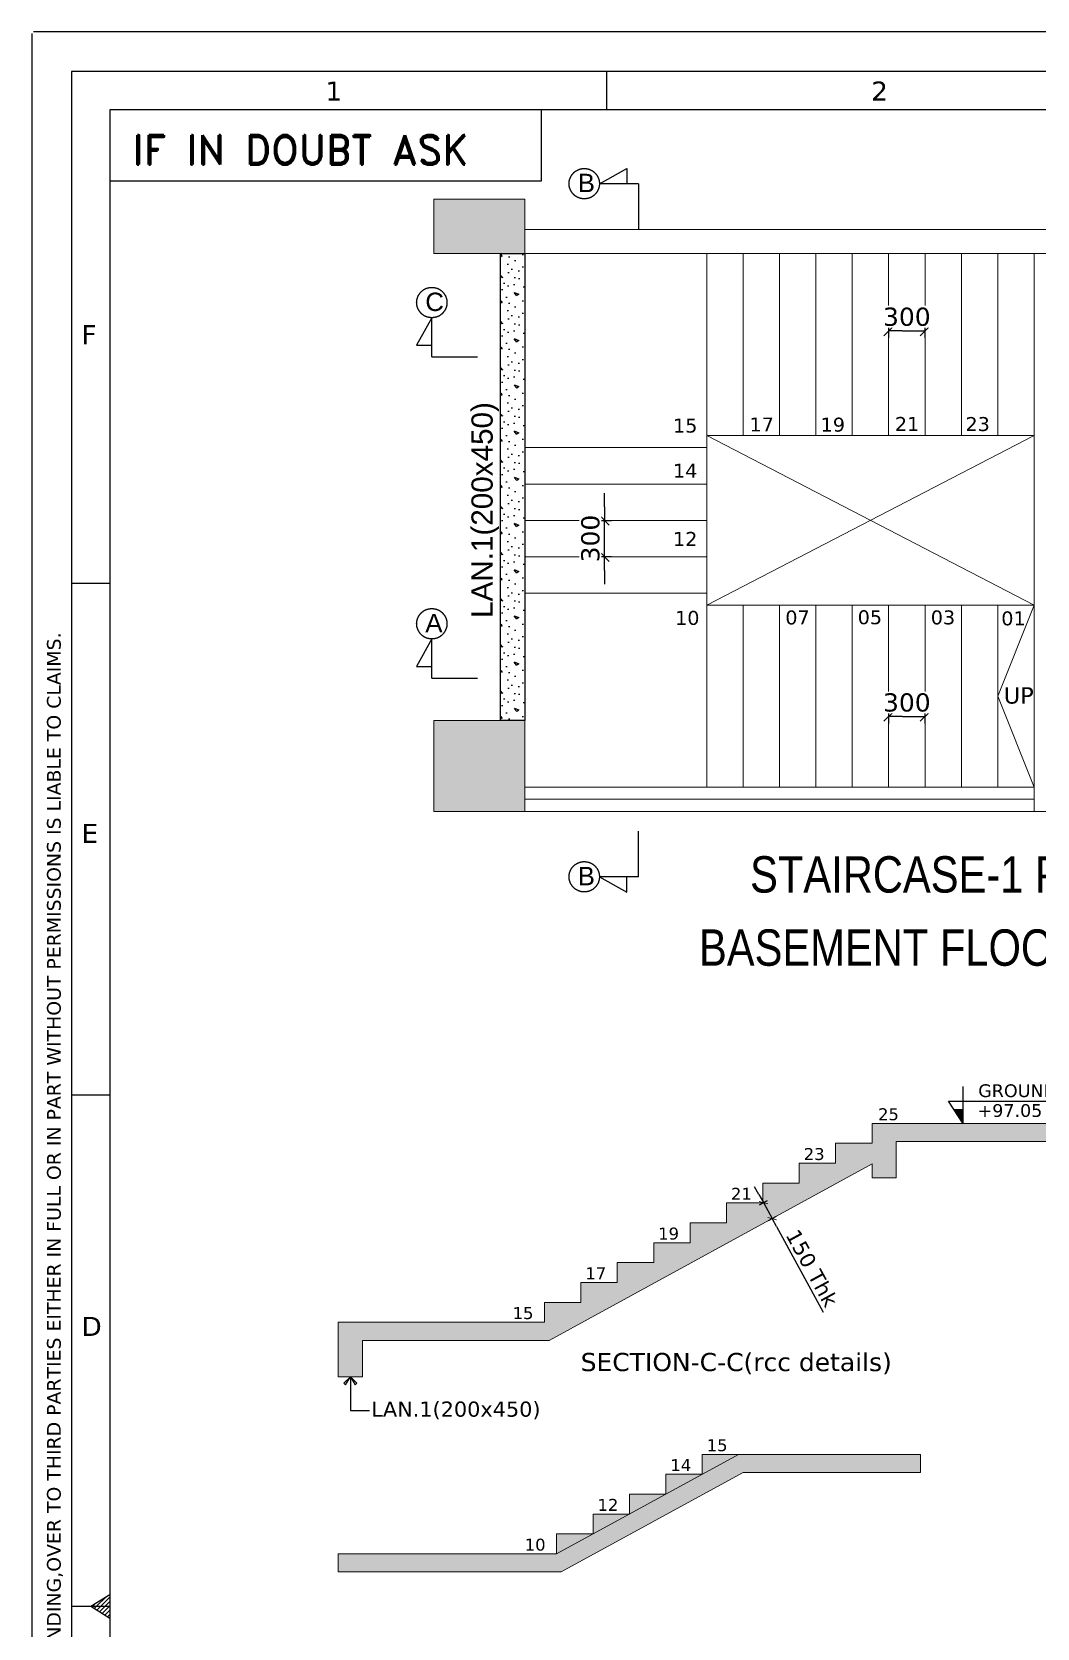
# Model space of a CAD drawing. Extents: x 1878645 to 3043969, y -1160829 to -603973.
# Drawn here: x 2309307 to 2317592, y -781772 to -768608 of the extents above; entities that cross this region are included whole.
import ezdxf
from ezdxf.enums import TextEntityAlignment as Align

# ---------------------------------------------------------------- set-up
doc = ezdxf.new("R2010")
doc.units = 0
doc.header["$LTSCALE"] = 100
doc.header["$PDMODE"] = 66
for name, pattern in [('1', [0, 0]), ('Center', [50.8, 31.75, -6.35, 6.35, -6.35]), ('Hidden', [9.525, 6.35, -3.175])]:
    doc.linetypes.add(name, pattern=pattern)
doc.layers.get('Defpoints').update_dxf_attribs({"lineweight": 0})
for name, color, linetype in [('A-ANNO-DIMS', 8, 'Continuous'), ('A-ANNO-SYMB', 4, 'Continuous'), ('A-ANNO-TEXT', 8, 'Continuous'), ('BM-ECO', 2, 'Hidden'), ('Dim', 3, 'Continuous'), ('section line', 1, '1'), ('SLAB-LINE', 4, 'Hidden')]:
    doc.layers.add(name, color=color, linetype=linetype)
for name, color, linetype, lineweight in [('A-STRS', 1, 'Continuous', 0), ('A-STRU-CONC', 2, 'Continuous', 0), ('A-STRU-CONC-HATH', 253, 'Continuous', 0), ('A-WALL-BRCK', 7, 'Continuous', 0), ('staircase', 8, 'Continuous', 25)]:
    doc.layers.add(name, color=color, linetype=linetype, lineweight=lineweight)
doc.styles.add('ARIAL', font='arial.ttf')
doc.styles.add('DIM-1', font='ARIALN.TTF')
doc.styles.add('ROMAND', font='romand__.ttf', dxfattribs={"height": 5})
doc.styles.get("Standard").update_dxf_attribs({"font": 'verdana.ttf'})
doc.dimstyles.new('DIM-050', dxfattribs={"dimscale": 50, "dimtxt": 2, "dimasz": 1.5, "dimexe": 0, "dimexo": 0, "dimgap": 0.5, "dimtad": 1, "dimdec": 0, "dimzin": 0, "dimdsep": 46, "dimtxsty": 'Standard', "dimblk": 'TAG-DIM-ARROW', "dimcen": 1, "dimclre": 8, "dimclrt": 7, "dimadec": 0, "dimazin": 0, "dimtfac": 1, "dimtdec": 0, "dimtmove": 0, "dimatfit": 3, "dimldrblk": 'TAG-LED-ARROW', "dimfxl": 1, "dimtfill": 1, "dimtolj": 1, "dimtzin": 0, "dimlwd": -1, "dimlwe": 5, "dimarcsym": 0})
doc.dimstyles.new('DIM-075', dxfattribs={"dimscale": 75, "dimtxt": 2, "dimasz": 1.5, "dimexe": 0, "dimexo": 0, "dimgap": 0.5, "dimtad": 1, "dimdec": 0, "dimzin": 0, "dimdsep": 46, "dimtxsty": 'Standard', "dimblk": 'TAG-DIM-ARROW', "dimcen": 1, "dimclre": 8, "dimclrt": 7, "dimadec": 0, "dimazin": 0, "dimtfac": 1, "dimtdec": 0, "dimtmove": 0, "dimatfit": 3, "dimldrblk": 'TAG-LED-ARROW', "dimfxl": 1, "dimtfill": 1, "dimtfillclr": 256, "dimtolj": 1, "dimtzin": 0, "dimlwd": -1, "dimlwe": 5, "dimarcsym": 0})

# ---------------------------------------------------------------- blocks, each defined once
blk = doc.blocks.new('G$C5ACD259D')
at = {"layer": 'A-STRU-CONC-HATH'}
h = blk.add_hatch(color=256, dxfattribs=at)
h.dxf.hatch_style = 1
h.paths.add_polyline_path([(-5050, 7150), (-5050, 6400), (-4600, 6400), (-4600, 7150)])
h = blk.add_hatch(color=256, dxfattribs=at)
h.dxf.hatch_style = 1
h.paths.add_polyline_path([(-750, 7150), (-750, 6950), (0, 6950), (0, 7150)])
h = blk.add_hatch(color=256, dxfattribs=at)
h.dxf.hatch_style = 1
h.paths.add_polyline_path([(-5050, 750), (-4600, 750), (-4600, 0), (-5050, 0)])
h = blk.add_hatch(color=256, dxfattribs=at)
h.dxf.hatch_style = 1
h.paths.add_polyline_path([(-750, 750), (-750, 0), (0, 0), (0, 750)])
at = {"layer": 'A-STRU-CONC'}
for points in [[(-5050, 7150), (-4600, 7150), (-4600, 6400), (-5050, 6400)], [(-750, 7150), (0, 7150), (0, 6950), (-750, 6950)], [(-5050, 750), (-4600, 750), (-4600, 0), (-5050, 0)], [(-750, 750), (0, 750), (0, 0), (-750, 0)]]:
    blk.add_lwpolyline(points, close=True, dxfattribs=at)
blk = doc.blocks.new('TAG-DIM-ARROW')
for p, q in [((-1, 0), (0, 0)), ((0, -0.5), (0, 0.5))]:
    blk.add_line(p, q)
at = {"lineweight": 20}
blk.add_line((-0.35, -0.35), (0.35, 0.35), dxfattribs=at)
blk = doc.blocks.new('*D1270')
at = {"layer": 'A-ANNO-DIMS', "color": 8, "lineweight": 5, "transparency": 16777216}
for p, q in [((2316369, -770910), (2316369, -771074)), ((2316669, -770910), (2316669, -771074))]:
    blk.add_line(p, q, dxfattribs=at)
at = {"layer": 'A-ANNO-DIMS', "color": 0, "transparency": 16777216}
blk.add_line((2316482, -771074), (2316557, -771074), dxfattribs=at)
at = {"layer": 'A-ANNO-DIMS', "color": 0, "transparency": 16777216, "xscale": 112.5, "yscale": 112.5, "zscale": 112.5, "rotation": 180}
blk.add_blockref('TAG-DIM-ARROW', (2316369, -771074), dxfattribs=at)
at = {"layer": 'A-ANNO-DIMS', "color": 0, "transparency": 16777216, "xscale": 112.5, "yscale": 112.5, "zscale": 112.5}
blk.add_blockref('TAG-DIM-ARROW', (2316669, -771074), dxfattribs=at)
at = {"layer": 'A-ANNO-DIMS', "color": 7, "transparency": 16777216, "insert": (2316519, -770958), "char_height": 150, "attachment_point": 5, "bg_fill": 3, "box_fill_scale": 1.1, "bg_fill_color": 256, "bg_fill_true_color": 13158600, "bg_fill_transparency": 0}
blk.add_mtext('\\A1;300', dxfattribs=at)
at = {"layer": 'Defpoints', "color": 0, "transparency": 16777216}
for p in [(2316369, -770910), (2316669, -770910), (2316669, -771074)]:
    blk.add_point(p, dxfattribs=at)
blk = doc.blocks.new('TAG-LED-ARROW')
blk.add_line((0, 0), (-1, 0))
blk.add_lwpolyline([(-0.71, -0.71), (0, 0), (-0.71, 0.71), (-0.88, 0.53), (0, 0), (-0.88, -0.53)], close=True)
blk = doc.blocks.new('*D1271')
at = {"layer": 'A-ANNO-DIMS', "color": 0, "transparency": 16777216}
blk.add_line((2316482, -774254), (2316557, -774254), dxfattribs=at)
at = {"layer": 'A-ANNO-DIMS', "color": 0, "transparency": 16777216, "xscale": 112.5, "yscale": 112.5, "zscale": 112.5, "rotation": 180}
blk.add_blockref('TAG-DIM-ARROW', (2316369, -774254), dxfattribs=at)
at = {"layer": 'A-ANNO-DIMS', "color": 0, "transparency": 16777216, "xscale": 112.5, "yscale": 112.5, "zscale": 112.5}
blk.add_blockref('TAG-DIM-ARROW', (2316669, -774254), dxfattribs=at)
at = {"layer": 'A-ANNO-DIMS', "color": 7, "transparency": 16777216, "insert": (2316519, -774139), "char_height": 150, "attachment_point": 5, "bg_fill": 3, "box_fill_scale": 1.1, "bg_fill_color": 256, "bg_fill_true_color": 13158600, "bg_fill_transparency": 0}
blk.add_mtext('\\A1;300', dxfattribs=at)
at = {"layer": 'Defpoints', "color": 0, "transparency": 16777216}
for p in [(2316369, -774254), (2316669, -774254), (2316669, -774254)]:
    blk.add_point(p, dxfattribs=at)
blk = doc.blocks.new('*D1272')
at = {"layer": 'A-ANNO-DIMS', "color": 0, "transparency": 16777216}
for p, q in [((2314027, -772524), (2314027, -772411)), ((2314027, -772936), (2314027, -772636)), ((2314027, -773049), (2314027, -773161))]:
    blk.add_line(p, q, dxfattribs=at)
at = {"layer": 'A-ANNO-DIMS', "color": 8, "lineweight": 5, "transparency": 16777216}
for p, q in [((2314119, -772636), (2314027, -772636)), ((2314119, -772936), (2314027, -772936))]:
    blk.add_line(p, q, dxfattribs=at)
at = {"layer": 'Defpoints', "color": 0, "transparency": 16777216}
for p in [(2314119, -772636), (2314119, -772936)]:
    blk.add_point(p, dxfattribs=at)
at = {"layer": 'A-ANNO-DIMS', "color": 0, "transparency": 16777216, "xscale": 112.5, "yscale": 112.5, "zscale": 112.5}
for p, rotation in [((2314027, -772636), 270), ((2314027, -772936), 90)]:
    blk.add_blockref('TAG-DIM-ARROW', p, dxfattribs=dict(at, rotation=rotation))
at = {"layer": 'A-ANNO-DIMS', "color": 7, "transparency": 16777216, "insert": (2313911, -772786), "char_height": 150, "attachment_point": 5, "rotation": 90, "bg_fill": 3, "box_fill_scale": 1.1, "bg_fill_color": 256, "bg_fill_true_color": 13158600, "bg_fill_transparency": 0}
blk.add_mtext('\\A1;300', dxfattribs=at)
at = {"layer": 'Defpoints', "color": 0, "transparency": 16777216}
blk.add_point((2314027, -772636), dxfattribs=at)
blk = doc.blocks.new('TAG - LEVEL VERTICAL')
blk.add_hatch(color=256).paths.add_polyline_path([(0, 1.65), (0, 4.34), (-1.75, 4.34)])
for p, q in [((0, 8.83), (0, 1.65)), ((-2.83, 6), (17.95, 6)), ((0, 1.65), (-2.83, 6)), ((-1.75, 4.34), (0, 4.34))]:
    blk.add_line(p, q)
at = {"color": 7}
for tag, p in [('LVL', (3.03, 6.78)), ('HEIGHT', (2.91, 2.89))]:
    blk.add_attdef(tag, p, '', height=2.5, dxfattribs=at)
blk = doc.blocks.new('*D1297')
at = {"layer": 'Defpoints', "color": 0, "transparency": 16777216}
for p in [(2315332, -778265), (2315404, -778397), (2315408, -778395)]:
    blk.add_point(p, dxfattribs=at)
at = {"layer": 'Dim', "color": 0, "transparency": 16777216}
for p, q in [((2315300, -778197), (2315264, -778132)), ((2315336, -778263), (2315408, -778395)), ((2315444, -778461), (2315830, -779167))]:
    blk.add_line(p, q, dxfattribs=at)
at = {"layer": 'Dim', "color": 8, "linetype": 'Hidden', "lineweight": 5, "transparency": 16777216}
for p, q in [((2315332, -778265), (2315336, -778263)), ((2315404, -778397), (2315408, -778395))]:
    blk.add_line(p, q, dxfattribs=at)
at = {"layer": 'Dim', "color": 0, "transparency": 16777216, "xscale": 75, "yscale": 75, "zscale": 75}
for p, rotation in [((2315336, -778263), 298.6639571103435), ((2315408, -778395), 118.6639571103435)]:
    blk.add_blockref('TAG-DIM-ARROW', p, dxfattribs=dict(at, rotation=rotation))
at = {"layer": 'Dim', "color": 7, "transparency": 16777216, "insert": (2315736, -778803), "char_height": 125, "attachment_point": 5, "rotation": 298.664, "bg_fill": 3, "box_fill_scale": 1.1, "bg_fill_color": 256, "bg_fill_true_color": 13158600, "bg_fill_transparency": 0}
blk.add_mtext('\\A1;150 Thk', dxfattribs=at)
blk = doc.blocks.new('*X1232')
at = {"color": 0}
for p, q in [((-1156.63, 7663.54), (-1156.33, 7663.84)), ((-1156.06, 7663.54), (-1154.81, 7664.79)), ((-1155.5, 7663.54), (-1154.31, 7664.73)), ((-1154.93, 7663.54), (-1154.31, 7664.16)), ((-1156.35, 7663.25), (-1156.06, 7663.54)), ((-1156, 7663.03), (-1155.5, 7663.54)), ((-1155.65, 7662.82), (-1154.93, 7663.54)), ((-1155.31, 7662.6), (-1154.36, 7663.54)), ((-1154.96, 7662.38), (-1154.31, 7663.03)), ((-1154.61, 7662.16), (-1154.31, 7662.47))]:
    blk.add_line(p, q, dxfattribs=at)

msp = doc.modelspace()

# ---------------------------------------------------------------- hatches: boundary and pattern name
at = {"layer": 'BM-ECO'}
h = msp.add_hatch(dxfattribs=at)
h.set_pattern_fill('CONC', color=256, scale=15)
h.set_pattern_definition([(0, (150146.73, 149785.4), (0, 381), [0, -381]), (0, (150150.54, 149652.05), (0, 381), [0, -381]), (0, (150161.97, 149857.8), (0, 381), [0, -381]), (338.1986, (149963.855, 149739.68), (1143.000104, -380.999966), [41.03484, -2010.71302]), (216.8699, (150001.955, 149724.44), (1142.9999687, 762.000047), [19.05, -1885.95]), (130.6013, (149986.715, 149713.007), (1905.0001605, -2285.9996259), [35.126295, -3477.51997]), (206.5651, (149860.98, 149667.29), (-380.999679, -381.000499), [8.51954, -843.42237]), (326.3099, (149853.36, 149663.48), (761.9998315, -381.0005084), [13.737336, -1359.977976]), (108.4349, (149864.8, 149655.86), (-380.9993916, 762.0001656), [12.04836, -1192.779555]), (225, (150104.82, 149629.2), (-5e-14, -381.000118), [16.164306, -522.65085]), (0, (150093.4, 149617.76), (381, 381), [22.86, -358.14]), (135, (150116.25, 149617.76), (-381.000118, 3e-14), [16.164306, -522.65085]), (251.5651, (150059.1, 149873.03), (380.9993916, 762.0001656), [12.04836, -1192.779555]), (0, (150055.3, 149861.6), (381, 381), [19.05, -361.95]), (143.1301, (150074.345, 149861.6), (-1142.9999687, 762.000047), [19.05, -1885.95]), (213.6901, (149857.17, 149876.84), (761.9998315, 381.0005084), [13.737336, -1359.977976]), (341.5651, (149845.74, 149869.22), (-762.0001656, 380.9993916), [24.096726, -1180.73119]), (126.8699, (149868.605, 149861.6), (762.000047, -1142.9999687), [19.05, -1885.95]), (0, (149967.66, 149861.6), (0, 381), [0, -381]), (0, (149864.8, 149762.54), (0, 381), [0, -381]), (0, (149971.47, 149621.57), (0, 381), [0, -381]), (0, (150074.34, 149739.68), (0, 381), [0, -381]), (0, (149963.85, 149804.45), (0, 381), [0, -381]), (0, (149880.03, 149815.88), (0, 381), [0, -381]), (0, (149914.32, 149793), (0, 381), [0, -381]), (0, (149899.1, 149701.58), (0, 381), [0, -381]), (0, (149807.64, 149716.8), (0, 381), [0, -381]), (0, (149811.45, 149804.45), (0, 381), [0, -381]), (0, (149800.02, 149888.27), (0, 381), [0, -381]), (0, (149918.13, 149903.5), (0, 381), [0, -381]), (0, (150001.95, 149918.75), (0, 381), [0, -381]), (0, (150135.3, 149903.5), (0, 381), [0, -381]), (0, (150043.86, 149785.4), (0, 381), [0, -381]), (0, (150005.76, 149853.98), (0, 381), [0, -381]), (0, (150036.24, 149671.1), (0, 381), [0, -381]), (0, (149921.94, 149652.05), (0, 381), [0, -381]), (0, (150036.24, 149568.23), (0, 381), [0, -381]), (0, (149910.5, 149591.1), (0, 381), [0, -381]), (0, (149788.6, 149579.66), (0, 381), [0, -381]), (0, (149834.3, 149560.6), (0, 381), [0, -381]), (0, (149838.12, 149613.95), (0, 381), [0, -381]), (0, (150093.4, 149553), (0, 381), [0, -381]), (0, (150139.1, 149709.2), (0, 381), [0, -381]), (0, (150120.06, 149823.5), (0, 381), [0, -381]), (0, (149944.8, 149549.18), (0, 381), [0, -381])])
h.paths.add_polyline_path([(2313169.02154, -770436.29943), (2313369.02154, -770436.29943), (2313369.02154, -774286.29061), (2313169.02154, -774286.29061)])
at = {"layer": 'Dim', "transparency": 33554546}
msp.add_hatch(color=8, dxfattribs=at).paths.add_polyline_path([(2311831.99521, -779699.37993), (2311831.99521, -779249.37993), (2313531.99521, -779249.37993), (2313531.99521, -779085.37993), (2313831.99521, -779085.37993), (2313831.99521, -778921.37993), (2314131.99521, -778921.37993), (2314131.99521, -778757.37993), (2314431.99521, -778757.37993), (2314431.99521, -778593.37993), (2314731.99521, -778593.37993), (2314731.99521, -778429.37993), (2315031.99521, -778429.37993), (2315031.99521, -778265.37993), (2315331.99521, -778265.37993), (2315331.99521, -778101.37993), (2315631.99521, -778101.37993), (2315631.99521, -777937.37993), (2315931.99521, -777937.37993), (2315931.99521, -777773.37993), (2316231.99521, -777773.37993), (2316231.99521, -777609.37993), (2318431.99521, -777609.37993), (2318431.99521, -778059.37993), (2318231.99521, -778059.37993), (2318231.99521, -777759.37993), (2316431.99521, -777759.37993), (2316431.99521, -778059.37993), (2316231.99521, -778059.37993), (2316231.99521, -777944.33021), (2313570.3189, -779399.37993), (2312031.99521, -779399.37993), (2312031.99521, -779699.37993)])
h = msp.add_hatch(color=8, dxfattribs=at)
h.paths.add_polyline_path([(2311831.99521, -781159.03182), (2313631.99521, -781159.03182), (2313931.99521, -780995.03182), (2314231.99521, -780831.03182), (2314531.99521, -780667.03182), (2314831.99521, -780503.03182), (2315131.99521, -780339.03182), (2316631.99521, -780339.03182), (2316631.99521, -780489.03182), (2315170.3189, -780489.03182), (2313670.3189, -781309.03182), (2311831.99521, -781309.03182)])
h.paths.add_polyline_path([(2313631.99521, -780995.03182), (2313631.99521, -781159.03182), (2313931.99521, -780995.03182)])
h.paths.add_polyline_path([(2314231.99521, -780831.03182), (2313931.99521, -780831.03182), (2313931.99521, -780995.03182)])
h.paths.add_polyline_path([(2314831.99521, -780503.03182), (2314531.99521, -780503.03182), (2314531.99521, -780667.03182)])
h.paths.add_polyline_path([(2315131.99521, -780339.03182), (2314831.99521, -780339.03182), (2314831.99521, -780503.03182)])
h.paths.add_polyline_path([(2314531.99521, -780667.03182), (2314231.99521, -780667.03182), (2314231.99521, -780831.03182)])

# ---------------------------------------------------------------- linework, layer by layer
at = {"color": 35}
for p, q in [((2309306.67067, -768620.34418), (2309306.67067, -794576.76883)), ((2345036.1111, -768607.75009), (2309319.26476, -768607.75009))]:
    msp.add_line(p, q, dxfattribs=at)
for p, q in [((2344708.66469, -768935.1965), (2309634.11708, -768935.1965)), ((2309634.11708, -768935.1965), (2309634.11708, -794249.32243)), ((2314042.04945, -768935.1965), (2314042.04945, -769250.04881)), ((2344708.66469, -769250.04881), (2309948.96939, -769250.04881)), ((2309948.96939, -769250.04881), (2309948.96939, -794249.32243)), ((2313507.30648, -769835.17159), (2313507.30648, -769250.04881)), ((2309948.96939, -769835.17159), (2313507.30648, -769835.17159)), ((2309634.11708, -773154.21748), (2309948.96939, -773154.21748)), ((2309634.11708, -777373.23847), (2309948.96939, -777373.23847)), ((2309791.54323, -781592.25946), (2309948.96939, -781493.50476)), ((2309634.11708, -781592.25946), (2309948.96939, -781592.25946)), ((2309791.54323, -781592.25946), (2309948.96939, -781691.01416))]:
    msp.add_line(p, q)
at = {"layer": 'A-STRS'}
for p, q in [((2314869.02154, -771936.29061), (2314869.02154, -770436.29061)), ((2315169.02154, -771936.29061), (2315169.02154, -770436.29061)), ((2315469.02154, -771936.29061), (2315469.02154, -770436.29061)), ((2315769.02154, -771936.29061), (2315769.02154, -770436.29061)), ((2316069.02154, -771936.29061), (2316069.02154, -770436.29061)), ((2316369.02154, -771936.29061), (2316369.02154, -770436.29061)), ((2316669.02154, -771936.29061), (2316669.02154, -770436.29061)), ((2316969.02154, -771936.29061), (2316969.02154, -770436.29061)), ((2317269.02154, -771936.29061), (2317269.02154, -770436.29061)), ((2317569.02154, -771936.29061), (2317569.02154, -770436.29061)), ((2314869.02154, -773336.29061), (2314869.02154, -771936.29061)), ((2317569.02154, -771936.29061), (2314869.02154, -771936.29061)), ((2317569.02154, -773336.29061), (2314869.02154, -771936.29061)), ((2314869.02154, -773336.29061), (2317569.02154, -771936.29061)), ((2317569.02154, -773336.29061), (2317569.02154, -771936.29061)), ((2314869.02154, -772036.29061), (2313369.02154, -772036.29061)), ((2314869.02154, -772336.29061), (2313369.02154, -772336.29061)), ((2314869.02154, -772636.29061), (2313369.02154, -772636.29061)), ((2314869.02154, -772936.29061), (2313369.02154, -772936.29061)), ((2314869.02154, -773236.29061), (2313369.02154, -773236.29061)), ((2314869.02154, -774836.29061), (2314869.02154, -773336.29061)), ((2317569.02154, -773336.29061), (2314869.02154, -773336.29061)), ((2315169.02154, -774836.29061), (2315169.02154, -773336.29061)), ((2315469.02154, -774836.29061), (2315469.02154, -773336.29061)), ((2315769.02154, -774836.29061), (2315769.02154, -773336.29061)), ((2316069.02154, -774836.29061), (2316069.02154, -773336.29061)), ((2316369.02154, -774836.29061), (2316369.02154, -773336.29061)), ((2316669.02154, -774836.29061), (2316669.02154, -773336.29061)), ((2316969.02154, -774836.29061), (2316969.02154, -773336.29061)), ((2317269.02154, -774836.29061), (2317269.02154, -773336.29061)), ((2317569.02154, -774836.29061), (2317569.02154, -773336.29061)), ((2317569.02154, -774836.29061), (2313369.02154, -774836.29061)), ((2317569.02154, -774936.29061), (2313369.02154, -774936.29061)), ((2317569.02154, -774836.29061), (2317569.02154, -775036.29061)), ((2317569.02154, -775036.29061), (2313369.02154, -775036.29061)), ((2317569.02154, -775036.29061), (2319569.02448, -775036.29061))]:
    msp.add_line(p, q, dxfattribs=at)
msp.add_lwpolyline([(2317569.02154, -774836.29061), (2317269.02154, -774086.29061), (2317569.02154, -773336.29061)], dxfattribs=at)
at = {"layer": 'A-WALL-BRCK'}
for p, q in [((2313369.02154, -770236.29061), (2319769.02448, -770236.29061)), ((2319569.02448, -770436.29061), (2313369.02154, -770436.29061))]:
    msp.add_line(p, q, dxfattribs=at)
at = {"layer": 'BM-ECO', "linetype": 'Continuous'}
msp.add_lwpolyline([(2313169.02154, -770436.29943), (2313369.02154, -770436.29943), (2313369.02154, -774286.29061), (2313169.02154, -774286.29061)], close=True, dxfattribs=at)
at = {"layer": 'SLAB-LINE', "linetype": 'Center', "ltscale": 800}
for p, q in [((2313984.68852, -769859.33311), (2314211.88546, -769733.45048)), ((2314211.88546, -769733.45048), (2314211.88546, -769859.33311)), ((2314307.24852, -769859.33311), (2313984.68852, -769859.33311)), ((2314307.24852, -769859.33311), (2314307.24852, -770236.29061)), ((2312603.16235, -770964.76176), (2312477.27972, -771191.95871)), ((2312603.16235, -771287.32176), (2312603.16235, -770964.76176)), ((2312477.27972, -771191.95871), (2312603.16235, -771191.95871)), ((2312603.16235, -771287.32176), (2312980.11985, -771287.32176)), ((2312603.16235, -773613.85896), (2312477.27972, -773841.05591)), ((2312603.16235, -773936.41896), (2312603.16235, -773613.85896)), ((2312477.27972, -773841.05591), (2312603.16235, -773841.05591)), ((2312603.16235, -773936.41896), (2312980.11985, -773936.41896)), ((2314307.24852, -775575.52458), (2314307.24852, -775198.56708)), ((2313984.68852, -775575.52458), (2314211.88546, -775701.40721)), ((2314307.24852, -775575.52458), (2313984.68852, -775575.52458)), ((2314211.88546, -775701.40721), (2314211.88546, -775575.52458))]:
    msp.add_line(p, q, dxfattribs=at)
for centre in [(2313859.65856, -769859.33311), (2312603.16235, -770839.7318), (2312603.16235, -773488.82901), (2313859.65856, -775575.52458)]:
    msp.add_circle(centre, 125.02996, dxfattribs=at)
at = {"layer": 'staircase', "color": 144, "lineweight": 9, "ltscale": 20}
for p, q in [((2318431.99521, -777609.37993), (2316231.99521, -777609.37993)), ((2316231.99521, -777759.37993), (2316231.99521, -777773.37993)), ((2316431.99521, -777759.37993), (2318231.99521, -777759.37993)), ((2316431.99521, -778059.37993), (2316431.99521, -777759.37993)), ((2313570.3189, -779399.37993), (2316231.99521, -777944.33021)), ((2316231.99521, -777944.33021), (2316231.99521, -778059.37993)), ((2316231.99521, -778059.37993), (2316431.99521, -778059.37993)), ((2313531.99521, -779249.37993), (2311831.99521, -779249.37993)), ((2311831.99521, -779699.37993), (2311831.99521, -779249.37993)), ((2313570.3189, -779399.37993), (2312031.99521, -779399.37993)), ((2312031.99521, -779699.37993), (2312031.99521, -779399.37993)), ((2312031.99521, -779699.37993), (2311831.99521, -779699.37993)), ((2313631.99521, -781159.03182), (2315131.99521, -780339.03182)), ((2314831.99521, -780503.03182), (2314831.99521, -780339.03182)), ((2314831.99521, -780339.03182), (2316631.99521, -780339.03182)), ((2316631.99521, -780339.03182), (2316631.99521, -780489.03182)), ((2313670.3189, -781309.03182), (2315170.3189, -780489.03182)), ((2315170.3189, -780489.03182), (2316631.99521, -780489.03182)), ((2314531.99521, -780667.03182), (2314531.99521, -780503.03182)), ((2314531.99521, -780503.03182), (2314831.99521, -780503.03182)), ((2314231.99521, -780831.03182), (2314231.99521, -780667.03182)), ((2314231.99521, -780667.03182), (2314531.99521, -780667.03182)), ((2313931.99521, -780995.03182), (2313931.99521, -780831.03182)), ((2313931.99521, -780831.03182), (2314231.99521, -780831.03182)), ((2313631.99521, -781159.03182), (2313631.99521, -780995.03182)), ((2313631.99521, -780995.03182), (2313931.99521, -780995.03182)), ((2313631.99521, -781159.03182), (2311831.99521, -781159.03182)), ((2311831.99521, -781159.03182), (2311831.99521, -781309.03182)), ((2313670.3189, -781309.03182), (2311831.99521, -781309.03182))]:
    msp.add_line(p, q, dxfattribs=at)
msp.add_lwpolyline([(2313531.99521, -779249.37993), (2313531.99521, -779085.37993), (2313831.99521, -779085.37993), (2313831.99521, -778921.37993), (2314131.99521, -778921.37993), (2314131.99521, -778757.37993), (2314431.99521, -778757.37993), (2314431.99521, -778593.37993), (2314731.99521, -778593.37993), (2314731.99521, -778429.37993), (2315031.99521, -778429.37993), (2315031.99521, -778265.37993), (2315331.99521, -778265.37993), (2315331.99521, -778101.37993), (2315631.99521, -778101.37993), (2315631.99521, -777937.37993), (2315931.99521, -777937.37993), (2315931.99521, -777773.37993), (2316231.99521, -777773.37993), (2316231.99521, -777609.37993)], dxfattribs=at)

# ---------------------------------------------------------------- block references
at = {"xscale": 62.97046250968307, "yscale": 62.97046250968307, "zscale": 62.97046250968307}
msp.add_blockref('*X1232', (2382636.17144, -1264168.89757), dxfattribs=at)
at = {"layer": 'A-ANNO-SYMB', "xscale": 42.00000000000001, "yscale": 42.00000000000001, "zscale": 42.00000000000001}
msp.add_blockref('TAG - LEVEL VERTICAL', (2316980.26049, -777677.08486), dxfattribs=at).add_auto_attribs({'LVL': 'GROUND FLR. LVL', 'HEIGHT': '+97.05'})
at = {"layer": 'A-STRU-CONC', "rotation": 270}
msp.add_blockref('G$C5ACD259D', (2312619.01273, -775036.29061), dxfattribs=at)

# ---------------------------------------------------------------- texts
for s, p in [('1', (2311726.17501, -769174.72519)), ('2', (2316225.21264, -769174.72519)), ('F', (2309715.9668, -771183.57767)), ('E', (2309715.9668, -775296.94227)), ('D', (2309715.9668, -779362.477))]:
    msp.add_text(s, height=157.42616).set_placement(p)
at = {"style": 'ROMAND'}
msp.add_text('IF IN DOUBT ASK', height=240.2137592, dxfattribs=at).set_placement((2310136.78638, -769700.38983))
at = {"color": 7, "style": 'ARIAL'}
msp.add_text('LAN.1(200x450) ', height=175, rotation=90, dxfattribs=at).set_placement((2313104.70546, -773440.94955))
msp.add_text('THIS DOCUMENT IS THE PROPERTY OF ECO CONSULTANTS, ANY USE NOT AUTHORISED BY US,AND/OR COPYING,DUPLICATING,HANDING,OVER TO THIRD PARTIES EITHER IN FULL OR IN PART WITHOUT PERMISSIONS IS LIABLE TO CLAIMS.', height=113.34683252, rotation=90).set_placement((2309544.02999, -792001.63055))
at = {"layer": 'A-ANNO-TEXT'}
for s, height, p in [('15', 115, (2314692.00772, -771854.57782)), ('17', 115, (2315322.25472, -771845.24211)), ('19', 115, (2315909.10372, -771846.49311)), ('21', 115, (2316520.93872, -771841.01211)), ('23', 115, (2317102.52872, -771841.59111)), ('14', 115, (2314692.00772, -772227.10711)), ('12', 115, (2314692.00772, -772789.13211)), ('10', 115, (2314708.97454, -773440.38156)), ('07', 115, (2315617.51972, -773436.93911)), ('05', 115, (2316214.10634, -773435.0424)), ('03', 115, (2316816.67425, -773436.17568)), ('01', 115, (2317397.89074, -773444.14697)), ('25', 98.425, (2316367.51042, -777534.06575)), ('23', 98.425, (2315754.98139, -777862.06575)), ('21', 98.425, (2315154.98139, -778190.06575)), ('19', 98.425, (2314554.98139, -778518.06575)), ('17', 98.425, (2313954.98139, -778846.06575)), ('15', 98.425, (2313354.98139, -779174.06575)), ('15', 98.425, (2314954.98139, -780263.71764)), ('14', 98.425, (2314654.98139, -780427.71764)), ('12', 98.425, (2314054.98139, -780755.71764)), ('10', 98.425, (2313454.98139, -781083.71764))]:
    msp.add_text(s, height=height, dxfattribs=at).set_placement(p, align=Align.MIDDLE_CENTER)
at = {"layer": 'A-ANNO-TEXT', "style": 'DIM-1'}
for s, p in [('STAIRCASE-1 PLAN', (2315226.81841, -775706.031)), ('BASEMENT FLOOR PLAN', (2314805.65335, -776309.32149))]:
    msp.add_text(s, height=300, dxfattribs=at).set_placement(p)
at = {"layer": 'A-ANNO-TEXT', "color": 7}
for s, height, p in [('SECTION-C-C(rcc details)', 150, (2313830.30235, -779652.57536)), ('LAN.1(200x450)', 125, (2312104.52583, -780028.28578, 46.28559))]:
    msp.add_text(s, height=height, dxfattribs=at).set_placement(p)
at = {"layer": 'A-ANNO-TEXT', "insert": (2317317.74258, -774012.26761), "char_height": 135, "width": 336.8295322, "attachment_point": 1}
msp.add_mtext('UP', dxfattribs=at)
at = {"layer": 'section line', "color": 7, "style": 'ARIAL'}
for s, p in [('B', (2313806.06867, -769929.25943)), ('C', (2312549.57246, -770909.65812)), ('A', (2312549.57246, -773558.75532)), ('B', (2313806.06867, -775645.45089))]:
    msp.add_text(s, height=151.7824, dxfattribs=at).set_placement(p)

# ---------------------------------------------------------------- leaders
at = {"layer": 'Dim'}
msp.add_leader([(2311931.99521, -779699.37993), (2311931.99521, -779977.53509), (2312089.92224, -779977.53509)], dimstyle='DIM-050', override={"dimgap": 0.5, "dimtad": 0, "dimfxl": 0.18, "dimarcsym": 1}, dxfattribs=at)

# ---------------------------------------------------------------- next in the draw order: dimensions: what is measured, and where the dimension line sits
at = {"layer": 'A-ANNO-DIMS'}
for base, p1, p2, picture, middle in [((2316669.02154, -771073.96661), (2316369.02154, -770910.21661), (2316669.02154, -770910.21661), '*D1270', (2316519.02154, -771073.96661)), ((2316669.02154, -774254.17661), (2316369.02154, -774254.17661), (2316669.02154, -774254.17661), '*D1271', (2316519.02154, -774254.17661))]:
    dim = msp.add_linear_dim(base=base, p1=p1, p2=p2, dimstyle='DIM-075', override={"dimtxsty": 'Standard', "dimldrblk": 'TAG-LED-ARROW', "dimtfill": 1, "dimtfillclr": 256}, dxfattribs=at)
    dim.commit()
    dim.dimension.update_dxf_attribs({"geometry": picture, "text_midpoint": middle, "dimtype": 160})
dim = msp.add_linear_dim(base=(2314026.58358, -772636.29061), p1=(2314119.02154, -772936.29061), p2=(2314119.02154, -772636.29061), angle=90, dimstyle='DIM-075', override={"dimtxsty": 'Standard', "dimldrblk": 'TAG-LED-ARROW', "dimtfill": 1, "dimtfillclr": 256}, dxfattribs=at)
dim.commit()
dim.dimension.update_dxf_attribs({"geometry": '*D1272', "text_midpoint": (2314026.58358, -772786.29061), "dimtype": 160})
at = {"layer": 'Dim'}
dim = msp.add_aligned_dim(p1=(2315331.99521, -778265.37993), p2=(2315403.94596, -778396.99714), distance=4.67696, text='150 Thk', dimstyle='DIM-050', override={"dimtxt": 2.5, "dimtxsty": 'Standard', "dimblk": 'TAG-DIM-ARROW', "dimfxl": 0.18, "dimtfill": 1, "dimtfillclr": 0, "dimarcsym": 1}, dxfattribs=at)
dim.commit()
dim.dimension.update_dxf_attribs({"geometry": '*D1297', "text_midpoint": (2315735.56416, -778802.87337)})

doc.saveas('drawing.dxf')
